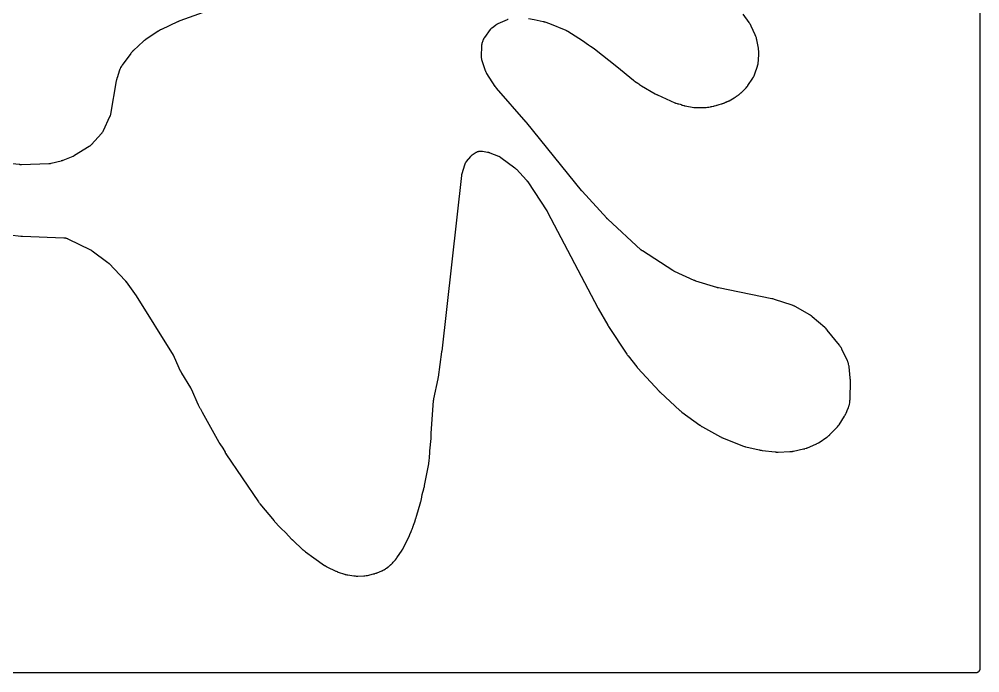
# Model space of a CAD drawing. Header units: millimetres. Extents: x 0 to 300, y 0 to 300.
# Drawn here: x 150 to 300, y -0.1 to 102 of the extents above; entities that cross this region are included whole.
import ezdxf

# ---------------------------------------------------------------- set-up
doc = ezdxf.new("R2010")
doc.units = ezdxf.units.MM
doc.layers.add('CUT', color=7, linetype='CONTINUOUS')

msp = doc.modelspace()

# ---------------------------------------------------------------- linework, layer by layer
at = {"layer": 'CUT'}
for points in [[(300.012, 298.5625), (300.012, 1.4375), (300.012, 0.5522), (300.0084, 0.4788), (299.9998, 0.4206), (299.9855, 0.3635), (299.9657, 0.3082), (299.9405, 0.255), (299.9103, 0.2046), (299.8753, 0.1573), (299.8358, 0.1137), (299.7922, 0.0743), (299.745, 0.0392), (299.6945, 0.009), (299.6414, -0.0162), (299.586, -0.036), (299.5289, -0.0503), (299.4708, -0.0589), (299.3973, -0.0625), (298.512, -0.0625), (1.4375, -0.0625)], [(178.6921, 103.0156), (175.0702, 101.7376), (175.056, 101.7324), (174.9643, 101.6975), (174.9503, 101.6919), (174.8363, 101.6451), (174.8224, 101.6392), (174.7326, 101.5997), (174.7189, 101.5934), (172.1867, 100.4017), (172.1669, 100.392), (172.0395, 100.3262), (172.0201, 100.3157), (171.8634, 100.2273), (171.8444, 100.2162), (171.7222, 100.1412), (171.7036, 100.1293), (169.757, 98.8344), (169.7481, 98.8283), (169.6861, 98.7854), (169.6769, 98.779), (169.6367, 98.7501), (169.6177, 98.7358), (169.5007, 98.6443), (169.4829, 98.6299), (169.4525, 98.6042), (169.4444, 98.5972), (169.3883, 98.548), (169.3793, 98.54), (167.8039, 97.1021), (167.7929, 97.0918), (167.7222, 97.0239), (167.7115, 97.0134), (167.6701, 96.9716), (167.6494, 96.9496), (167.5188, 96.8038), (167.4992, 96.7808), (167.4622, 96.7351), (167.4529, 96.7232), (167.3932, 96.6455), (167.3842, 96.6335), (166.0644, 94.8233), (166.0557, 94.811), (166, 94.7303), (165.9915, 94.7178), (165.9593, 94.6685), (165.9434, 94.6429), (165.8458, 94.4761), (165.818, 94.4225), (165.7376, 94.2467), (165.7258, 94.219), (165.704, 94.1643), (165.6986, 94.1502), (165.6647, 94.0582), (165.6596, 94.044), (165.2511, 92.8445), (165.2476, 92.8339), (165.2238, 92.7595), (165.2204, 92.7484), (165.2057, 92.6994), (165.1991, 92.6756), (165.1612, 92.5266), (165.1558, 92.5035), (165.1473, 92.4633), (165.1451, 92.4523), (165.1304, 92.3766), (165.1282, 92.3642), (164.232, 87.1458), (164.2303, 87.1361), (164.2275, 87.1209), (164.2195, 87.0822), (164.2083, 87.0329), (164.1902, 86.966), (164.17, 86.9009), (164.1469, 86.8357), (164.1281, 86.7886), (164.1127, 86.7522), (164.1063, 86.7381), (164.1022, 86.7291), (163.0925, 84.5495), (163.0878, 84.5394), (163.0802, 84.5237), (163.06, 84.4839), (163.0329, 84.4337), (162.9928, 84.3668), (162.9505, 84.3027), (162.9048, 84.2394), (162.8694, 84.1947), (162.8409, 84.1604), (162.8294, 84.1472), (162.822, 84.1389), (161.2709, 82.4102), (161.2637, 82.4023), (161.2523, 82.3899), (161.2225, 82.359), (161.1835, 82.3204), (161.128, 82.2699), (161.0713, 82.2225), (161.0117, 82.1768), (160.9668, 82.1452), (160.9311, 82.1213), (160.9169, 82.1123), (160.9078, 82.1066), (158.62, 80.6938), (158.6116, 80.6886), (158.5984, 80.6806), (158.5641, 80.661), (158.5056, 80.6292), (158.4794, 80.6155), (158.4777, 80.6146), (158.451, 80.6018), (158.3906, 80.5739), (158.3544, 80.5581), (158.3401, 80.5522), (158.3309, 80.5485), (156.8044, 79.9429), (156.7908, 79.9376), (156.7589, 79.9255), (156.7452, 79.9205), (156.7284, 79.9144), (156.7146, 79.9096), (156.6824, 79.8986), (156.6685, 79.894), (156.6466, 79.8869), (156.6327, 79.8825), (156.6001, 79.8726), (156.5861, 79.8684), (156.5689, 79.8635), (156.5549, 79.8596), (156.522, 79.8507), (156.5078, 79.847), (154.9711, 79.458), (154.9593, 79.4551), (154.9407, 79.4507), (154.893, 79.4407), (154.8122, 79.426), (154.7761, 79.4201), (154.7739, 79.4198), (154.7376, 79.4155), (154.6558, 79.4074), (154.6072, 79.4039), (154.5882, 79.403), (154.576, 79.4026), (150.3064, 79.2693), (150.2912, 79.269), (150.2558, 79.2684), (150.2406, 79.2684), (150.222, 79.2684), (150.2068, 79.2686), (150.1714, 79.2693), (150.1562, 79.2697), (150.1323, 79.2706), (150.1171, 79.2712), (150.0817, 79.2731), (150.0665, 79.2741), (150.048, 79.2754), (150.0329, 79.2765), (149.9976, 79.2796), (149.9824, 79.2811), (146.8981, 79.6026)], [(229.5355, 102.0868), (230.3941, 101.9243), (231.7998, 101.637), (231.8134, 101.6341), (231.8448, 101.6271), (231.8583, 101.6241), (231.8747, 101.6202), (231.8881, 101.6169), (231.9194, 101.609), (231.9328, 101.6055), (231.9538, 101.5998), (231.9671, 101.5961), (231.9981, 101.5873), (232.0114, 101.5834), (232.0275, 101.5785), (232.0407, 101.5744), (232.0714, 101.5646), (232.0846, 101.5603), (232.7976, 101.3204), (235.3717, 100.2532), (235.3805, 100.2495), (235.3942, 100.2437), (235.416, 100.234), (235.4481, 100.2193), (235.4753, 100.2063), (235.4975, 100.1952), (235.5087, 100.1895), (235.5136, 100.1869), (235.5387, 100.1734), (235.5946, 100.1422), (235.6274, 100.123), (235.64, 100.1153), (235.6481, 100.1102), (237.9442, 98.6649), (238.903, 98.0006), (239.2066, 97.7903), (239.3261, 97.7075), (239.8436, 97.349), (243.3348, 94.5765), (245.9033, 92.4573), (245.92, 92.444), (246.0302, 92.3596), (246.0473, 92.3469), (246.1891, 92.2459), (246.2068, 92.2339), (246.3226, 92.1575), (246.3407, 92.146), (246.5758, 92.0027), (246.7185, 91.8894), (246.7355, 91.8764), (246.8474, 91.7938), (246.8648, 91.7814), (247.0088, 91.683), (247.0267, 91.6712), (247.1442, 91.5968), (247.1625, 91.5857), (249.2829, 90.3477), (249.2976, 90.3394), (249.3939, 90.2868), (249.4088, 90.2789), (249.5314, 90.2162), (249.5466, 90.2088), (249.6457, 90.1616), (249.661, 90.1546), (252.4014, 88.9442), (252.4154, 88.9383), (252.5065, 88.9008), (252.5205, 88.8952), (252.5758, 88.874), (252.6044, 88.8639), (252.7916, 88.803), (252.8206, 88.7943), (252.8777, 88.7788), (252.8924, 88.7751), (252.9881, 88.7518), (253.0028, 88.7483), (253.2239, 88.7003), (253.3567, 88.6459), (253.3718, 88.6399), (253.4709, 88.6024), (253.4862, 88.5968), (253.5463, 88.5759), (253.5773, 88.5661), (253.7807, 88.5075), (253.8123, 88.4993), (253.8742, 88.485), (253.8902, 88.4816), (253.994, 88.4607), (254.01, 88.4577), (255.3633, 88.2228), (255.3772, 88.2205), (255.4677, 88.207), (255.4817, 88.2051), (255.5363, 88.1982), (255.5643, 88.1954), (255.7467, 88.1811), (255.7749, 88.1796), (255.8298, 88.1779), (255.8439, 88.1776), (255.9355, 88.1769), (255.9496, 88.177), (257.0642, 88.1948), (257.0789, 88.1952), (257.1742, 88.199), (257.1889, 88.1998), (257.2461, 88.2035), (257.2753, 88.2061), (257.4648, 88.2278), (257.4939, 88.2318), (257.5505, 88.2411), (257.5649, 88.2437), (257.6587, 88.2615), (257.6731, 88.2644), (257.9728, 88.3288), (258.0309, 88.3342), (258.047, 88.336), (258.1096, 88.3435), (258.1416, 88.3483), (258.3483, 88.3847), (258.3799, 88.3911), (258.4413, 88.4054), (258.457, 88.4093), (258.5586, 88.4358), (258.5742, 88.4401), (258.8152, 88.5099), (258.8319, 88.5138), (258.9624, 88.5466), (258.9824, 88.552), (259.1446, 88.5987), (259.1644, 88.6048), (259.2923, 88.6466), (259.3119, 88.6533), (259.3187, 88.6558), (259.6537, 88.7529), (259.6656, 88.7565), (259.7429, 88.7806), (259.7548, 88.7844), (259.8009, 88.7999), (259.8244, 88.8083), (259.9755, 88.8661), (259.9986, 88.8755), (260.0433, 88.8947), (260.0547, 88.8998), (260.1284, 88.9333), (260.1397, 88.9386), (260.2832, 89.0076), (260.3915, 89.0471), (260.4019, 89.051), (260.4745, 89.0791), (260.4853, 89.0833), (260.5325, 89.1026), (260.5551, 89.1124), (260.6945, 89.1761), (260.7158, 89.1863), (260.7524, 89.2048), (260.7623, 89.21), (260.8303, 89.2459), (260.8413, 89.2519), (261.653, 89.7031), (261.6673, 89.7114), (261.7592, 89.7658), (261.7733, 89.7744), (261.8275, 89.8086), (261.8549, 89.8269), (262.0291, 89.9505), (262.0554, 89.9703), (262.1056, 90.0102), (262.1183, 90.0206), (262.2001, 90.0894), (262.2031, 90.0921), (262.2755, 90.1397), (262.2867, 90.1473), (262.3589, 90.1971), (262.3699, 90.2049), (262.4126, 90.2359), (262.4341, 90.2522), (262.5713, 90.3614), (262.592, 90.3787), (262.6318, 90.4134), (262.6418, 90.4224), (262.7066, 90.4815), (262.7165, 90.4907), (263.3341, 91.0803), (263.3461, 91.0921), (263.4232, 91.17), (263.4349, 91.1822), (263.4799, 91.2302), (263.5022, 91.2554), (263.6427, 91.4235), (263.6636, 91.45), (263.7029, 91.5027), (263.7127, 91.5164), (263.7757, 91.6061), (263.7852, 91.62), (264.5506, 92.7789), (264.5578, 92.79), (264.6035, 92.8627), (264.6104, 92.8739), (264.6369, 92.9182), (264.65, 92.9411), (264.7305, 93.09), (264.7536, 93.1376), (264.8207, 93.293), (264.8306, 93.3175), (264.849, 93.3657), (264.8535, 93.3781), (264.8823, 93.4589), (264.8866, 93.4714), (265.2792, 94.6577), (265.2834, 94.6709), (265.3097, 94.757), (265.3136, 94.7703), (265.3282, 94.8224), (265.3351, 94.8493), (265.3751, 95.0223), (265.385, 95.0768), (265.4089, 95.2528), (265.412, 95.2804), (265.4168, 95.3343), (265.4179, 95.3481), (265.4238, 95.438), (265.4245, 95.4518), (265.4801, 96.7614), (265.4802, 96.7636), (265.4807, 96.7807), (265.4823, 96.8919), (265.4822, 96.909), (265.4813, 96.9758), (265.4798, 97.01), (265.4639, 97.2317), (265.4605, 97.2658), (265.4519, 97.332), (265.4494, 97.3489), (265.432, 97.4588), (265.4291, 97.4757), (265.1853, 98.7728), (265.1817, 98.7904), (265.1567, 98.9046), (265.1526, 98.9221), (265.1355, 98.9902), (265.135, 98.992), (265.1245, 99.0336), (265.1145, 99.0685), (265.0429, 99.2933), (265.0309, 99.3275), (265.0054, 99.3936), (264.9985, 99.4104), (264.9527, 99.5192), (264.9454, 99.5358), (264.3129, 100.9172), (264.3064, 100.9309), (264.2631, 101.0195), (264.2563, 101.0331), (264.2289, 101.0856), (264.2143, 101.1122), (264.1656, 101.1951), (264.1147, 101.2826), (264.0988, 101.3085), (264.0665, 101.3581), (264.058, 101.3707), (264.0021, 101.4519), (263.9934, 101.4643), (263.053, 102.7596)], [(148.5304, 68.2991), (150.2411, 68.1294), (150.2494, 68.1287), (150.3078, 68.1237), (150.3168, 68.123), (150.3896, 68.1179), (150.3985, 68.1173), (150.4561, 68.1142), (150.4655, 68.1137), (156.9514, 67.859), (156.963, 67.8585), (156.9759, 67.8578), (157.0283, 67.8536), (157.0988, 67.8457), (157.1796, 67.833), (157.233, 67.8221), (157.3123, 67.8021), (157.3645, 67.7864), (157.4417, 67.7592), (157.5074, 67.7327), (157.5556, 67.7116), (157.5673, 67.7061), (157.5778, 67.701), (161.0862, 65.9843), (161.0955, 65.9797), (161.1101, 65.9724), (161.1468, 65.9528), (161.208, 65.9184), (161.2349, 65.9026), (161.2366, 65.9015), (161.263, 65.8848), (161.3216, 65.8462), (161.3558, 65.8225), (161.369, 65.813), (161.3774, 65.8068), (163.8225, 63.9859), (163.8345, 63.9768), (163.8622, 63.9555), (163.874, 63.9462), (163.8883, 63.9348), (163.9, 63.9253), (163.927, 63.903), (163.9385, 63.8934), (163.9564, 63.878), (163.9659, 63.8699), (163.9908, 63.845), (164.0016, 63.8339), (164.0084, 63.8267), (166.5141, 61.1631), (166.5224, 61.1542), (166.5416, 61.1332), (166.5498, 61.1242), (166.5597, 61.113), (166.5677, 61.1039), (166.5864, 61.0824), (166.5943, 61.0731), (166.6067, 61.0584), (166.6145, 61.0491), (166.6325, 61.0271), (166.6402, 61.0176), (166.6495, 61.006), (166.657, 60.9964), (166.6648, 60.9863), (166.6772, 60.9697), (166.6829, 60.962), (168.245, 58.8107), (174.0336, 49.5058), (174.0415, 49.4928), (174.0597, 49.4624), (174.0674, 49.4493), (174.0767, 49.4333), (174.0842, 49.42), (174.1013, 49.389), (174.1086, 49.3757), (174.1198, 49.3545), (174.1269, 49.341), (174.143, 49.3095), (174.1498, 49.2959), (174.1579, 49.2792), (174.1645, 49.2655), (174.1795, 49.2334), (174.1859, 49.2196), (175.1346, 47.1032), (175.1424, 47.0866), (175.1944, 46.9795), (175.2026, 46.9632), (175.272, 46.8308), (175.2807, 46.8147), (175.3392, 46.711), (175.3484, 46.6951), (175.3488, 46.6944), (176.7329, 44.4041), (176.7398, 44.3924), (176.7558, 44.365), (176.7626, 44.3533), (176.7707, 44.3388), (176.7773, 44.3269), (176.7925, 44.2991), (176.7989, 44.2871), (176.8088, 44.2681), (176.815, 44.2561), (176.8293, 44.2278), (176.8354, 44.2156), (176.8426, 44.2007), (176.8485, 44.1884), (176.8619, 44.1597), (176.8676, 44.1474), (177.8971, 41.8594), (177.8972, 41.8593), (177.9024, 41.848), (177.9369, 41.7754), (177.9423, 41.7642), (177.9875, 41.6739), (177.9932, 41.6629), (178.0307, 41.5917), (178.0366, 41.5808), (178.1502, 41.3755), (178.1731, 41.3284), (178.1788, 41.317), (178.2264, 41.2246), (178.2323, 41.2133), (178.2717, 41.1406), (178.2779, 41.1294), (178.5758, 40.6062), (181.1432, 35.9658), (181.1493, 35.9551), (181.1894, 35.886), (181.1956, 35.8755), (181.1974, 35.8726), (181.1994, 35.869), (181.2057, 35.8585), (181.2578, 35.7729), (181.2642, 35.7625), (181.3071, 35.6952), (181.3138, 35.6849), (181.7543, 35.023), (182.1185, 34.3833), (182.124, 34.374), (182.1622, 34.3095), (182.1682, 34.2996), (182.2174, 34.2203), (182.2234, 34.2107), (182.2635, 34.1487), (182.2702, 34.1386), (187.347, 26.6184), (187.3554, 26.6062), (187.4113, 26.5277), (187.42, 26.5158), (187.4926, 26.4189), (187.5017, 26.4072), (187.5614, 26.3315), (187.5707, 26.32), (187.5787, 26.3103), (189.7922, 23.6431), (189.8477, 23.5761), (189.8648, 23.5556), (189.8728, 23.5462), (189.925, 23.4858), (189.9331, 23.4766), (190.0003, 23.4021), (190.0086, 23.3931), (190.0633, 23.3349), (190.0718, 23.326), (190.4997, 22.8888), (190.6539, 22.708), (190.6632, 22.6973), (190.7248, 22.6285), (190.7344, 22.6181), (190.8137, 22.5335), (190.8236, 22.5233), (190.8883, 22.4575), (190.8984, 22.4474), (191.5422, 21.8235), (192.5742, 20.769), (192.5786, 20.7646), (192.6089, 20.7343), (192.6136, 20.7296), (192.6518, 20.6922), (192.6564, 20.6877), (192.6869, 20.6585), (192.6919, 20.6537), (194.2901, 19.1573), (194.3051, 19.1436), (194.373, 19.0843), (194.3808, 19.0773), (194.3986, 19.0619), (194.4, 19.0607), (194.4046, 19.0566), (194.4202, 19.0435), (194.4444, 19.0237), (194.5112, 18.9681), (194.5289, 18.9539), (194.5464, 18.9404), (194.5486, 18.9386), (194.5646, 18.926), (194.6697, 18.846), (194.6861, 18.8339), (196.0029, 17.9), (197.6755, 16.7087), (197.6855, 16.7017), (197.751, 16.657), (197.7611, 16.6503), (197.801, 16.6242), (197.8217, 16.6113), (197.9579, 16.5301), (197.9791, 16.5181), (198.021, 16.4954), (198.0317, 16.4897), (198.1022, 16.4533), (198.1131, 16.4478), (199.2995, 15.8656), (199.3186, 15.8566), (199.4438, 15.8005), (199.4633, 15.7922), (199.6227, 15.7274), (199.6425, 15.7198), (199.7713, 15.6727), (199.7913, 15.6658), (200.8038, 15.3354), (200.8157, 15.3316), (200.8936, 15.308), (200.9057, 15.3045), (200.9528, 15.2912), (200.9771, 15.285), (201.1355, 15.2475), (201.16, 15.2423), (201.2081, 15.233), (201.2204, 15.2308), (201.3006, 15.2171), (201.313, 15.2151), (202.2463, 15.0756), (202.2598, 15.0737), (202.3474, 15.0627), (202.3609, 15.0611), (202.4137, 15.0556), (202.4408, 15.0535), (202.617, 15.0433), (202.6441, 15.0423), (202.6524, 15.0422), (202.689, 15.0402), (202.7166, 15.0394), (202.7707, 15.0389), (202.7845, 15.039), (202.8745, 15.0403), (202.8883, 15.0407), (203.7835, 15.0748), (203.797, 15.0755), (203.885, 15.0808), (203.8985, 15.0818), (203.9514, 15.0862), (203.9783, 15.0891), (204.1531, 15.1117), (204.1799, 15.1157), (204.2321, 15.1249), (204.2455, 15.1274), (204.3319, 15.1446), (204.3452, 15.1474), (204.3518, 15.1489), (205.3232, 15.365), (205.3364, 15.3681), (205.422, 15.3892), (205.4352, 15.3926), (205.4863, 15.4064), (205.5123, 15.4141), (205.6802, 15.4678), (205.7059, 15.4766), (205.7556, 15.495), (205.7682, 15.4999), (205.8502, 15.5323), (205.8627, 15.5375), (206.6379, 15.865), (206.6499, 15.8703), (206.7275, 15.9051), (206.7393, 15.9106), (206.7855, 15.9325), (206.8089, 15.9442), (206.9571, 16.0227), (207.0023, 16.0492), (207.0104, 16.0545), (207.044, 16.0744), (207.184, 16.1657), (207.2055, 16.1805), (207.2469, 16.2101), (207.2574, 16.2179), (207.3253, 16.2687), (207.3356, 16.2766), (207.5431, 16.4394), (207.5883, 16.4686), (207.6391, 16.5053), (207.7956, 16.6313), (207.8195, 16.6517), (207.8606, 16.6884), (207.9498, 16.7584), (207.9607, 16.7672), (208.0311, 16.8251), (208.0418, 16.8341), (208.0833, 16.8699), (208.1041, 16.8887), (208.2345, 17.0124), (208.2734, 17.0528), (208.3918, 17.1881), (208.4097, 17.2097), (208.4438, 17.2526), (208.4524, 17.2636), (208.4769, 17.2959), (208.5791, 17.3975), (208.5895, 17.4082), (208.6565, 17.4782), (208.6667, 17.4891), (208.7059, 17.5322), (208.7254, 17.5547), (208.8485, 17.7043), (208.8669, 17.7277), (208.9016, 17.7745), (208.9104, 17.7865), (208.9662, 17.8657), (208.9747, 17.878), (209.7869, 19.0927), (209.793, 19.1021), (209.8353, 19.168), (209.8415, 19.1778), (209.8684, 19.2216), (209.8809, 19.2429), (209.9562, 19.3775), (209.9674, 19.3985), (209.9751, 19.4136), (209.9763, 19.4157), (210.0013, 19.4627), (210.0075, 19.4748), (210.0473, 19.5538), (210.0533, 19.566), (210.9238, 21.3981), (210.9293, 21.41), (210.9641, 21.4877), (210.9694, 21.4997), (211.011, 21.5982), (211.016, 21.6103), (211.0474, 21.6895), (211.0521, 21.7017), (211.0737, 21.7597), (211.1935, 22.0167), (211.1995, 22.03), (211.2375, 22.1168), (211.2431, 22.1302), (211.2881, 22.2403), (211.2934, 22.2539), (211.3271, 22.3424), (211.3321, 22.3561), (211.3376, 22.3716), (211.3948, 22.4961), (211.4029, 22.5145), (211.4534, 22.635), (211.4609, 22.6536), (211.5192, 22.8068), (211.526, 22.8257), (211.5683, 22.9493), (211.5745, 22.9684), (211.7462, 23.53), (211.9345, 24.0639), (211.9381, 24.0743), (211.9622, 24.1469), (211.9658, 24.1581), (211.9941, 24.2491), (211.9974, 24.2601), (212.0183, 24.3325), (212.0193, 24.3358), (212.035, 24.3898), (212.0389, 24.4037), (212.2124, 25.0552), (212.7036, 26.6621), (212.7082, 26.6778), (212.7366, 26.7808), (212.7407, 26.7967), (212.7728, 26.9269), (212.7766, 26.9429), (212.7993, 27.0473), (212.8026, 27.0634), (212.9327, 27.7507), (213.1691, 28.6348), (213.1728, 28.6494), (213.1957, 28.7446), (213.1991, 28.7593), (213.2006, 28.7664), (213.2374, 28.9048), (213.2401, 28.915), (213.2578, 28.9866), (213.2604, 28.9976), (213.2808, 29.0872), (213.2831, 29.0981), (213.2979, 29.1691), (213.3002, 29.1808), (213.9328, 32.5564), (213.9354, 32.571), (213.9507, 32.6659), (213.9529, 32.6806), (213.9693, 32.8002), (213.9711, 32.8149), (213.9818, 32.9105), (213.9832, 32.9252), (214.0449, 33.6354), (214.0573, 33.7149), (214.06, 33.7335), (214.079, 33.8856), (214.081, 33.9042), (214.0924, 34.0258), (214.0938, 34.0445), (214.1273, 34.5856), (214.2952, 36.5211), (214.2962, 36.5332), (214.3014, 36.6122), (214.3021, 36.6244), (214.3067, 36.7237), (214.3071, 36.7359), (214.3091, 36.8151), (214.3093, 36.8273), (214.3121, 37.3542), (214.6999, 42.3908), (214.7012, 42.4055), (214.7044, 42.4398), (214.7059, 42.4545), (214.7079, 42.4724), (214.7096, 42.4871), (214.714, 42.5213), (214.7159, 42.5359), (214.7192, 42.5591), (214.7215, 42.5737), (214.7269, 42.6078), (214.7294, 42.6223), (214.7325, 42.6401), (214.7352, 42.6546), (214.7418, 42.6885), (214.7448, 42.703), (215.4035, 45.8204), (215.4055, 45.8303), (215.4188, 45.8988), (215.4207, 45.9094), (215.4358, 45.995), (215.4375, 46.0055), (215.4482, 46.0734), (215.4498, 46.0845), (216.0009, 50.0756), (216.0014, 50.0791), (216.0047, 50.1036), (216.0051, 50.1074), (216.009, 50.138), (216.0094, 50.1417), (216.0123, 50.1659), (216.0128, 50.1698), (219.0978, 77.5924), (219.099, 77.6024), (219.1009, 77.6181), (219.1068, 77.6579), (219.1181, 77.7249), (219.1237, 77.7546), (219.1241, 77.7565), (219.1306, 77.786), (219.1465, 77.852), (219.1567, 77.891), (219.1611, 77.9062), (219.1639, 77.9158), (219.5603, 79.2386), (219.5636, 79.2494), (219.5673, 79.2614), (219.5839, 79.3094), (219.608, 79.3734), (219.6391, 79.4461), (219.6619, 79.4935), (219.6992, 79.5632), (219.7261, 79.6084), (219.7694, 79.6745), (219.8093, 79.7301), (219.8401, 79.7705), (219.848, 79.7802), (219.8552, 79.7889), (220.5032, 80.5699), (220.5102, 80.5782), (220.5212, 80.5912), (220.5502, 80.6235), (220.5881, 80.664), (220.6424, 80.7172), (220.6979, 80.7673), (220.7564, 80.8157), (220.8007, 80.8492), (220.8359, 80.8746), (220.8499, 80.8842), (220.8589, 80.8903), (221.2182, 81.1302), (221.2282, 81.1367), (221.233, 81.1398), (221.2807, 81.1687), (221.3527, 81.2094), (221.4355, 81.2506), (221.4902, 81.2744), (221.5753, 81.3064), (221.6329, 81.3248), (221.7207, 81.3481), (221.7799, 81.3607), (221.8696, 81.375), (221.928, 81.3813), (222.0223, 81.3865), (222.0993, 81.3866), (222.1852, 81.3827), (222.2477, 81.3769), (222.2965, 81.371), (222.3155, 81.3682), (222.3277, 81.3663), (223.1222, 81.2369), (223.1341, 81.2349), (223.1526, 81.2316), (223.1996, 81.222), (223.2785, 81.2037), (223.3135, 81.1948), (223.3156, 81.1942), (223.3501, 81.184), (223.4273, 81.1594), (223.4727, 81.1436), (223.4902, 81.137), (223.5014, 81.1326), (224.8203, 80.6135), (224.8295, 80.6098), (224.844, 80.6039), (224.8804, 80.5882), (224.9266, 80.567), (224.9885, 80.5356), (225.0483, 80.5024), (225.1077, 80.4663), (225.15, 80.4383), (225.1827, 80.4156), (225.1952, 80.4065), (225.2032, 80.4006), (227.3837, 78.7779), (227.3919, 78.7717), (227.4048, 78.762), (227.437, 78.7362), (227.4903, 78.6916), (227.5137, 78.6713), (227.5151, 78.67), (227.5378, 78.649), (227.5879, 78.6008), (227.617, 78.5715), (227.6281, 78.5598), (227.6351, 78.5523), (229.2301, 76.8323), (229.2365, 76.8253), (229.2466, 76.8142), (229.2624, 76.7963), (229.2855, 76.7694), (229.3048, 76.7462), (229.3205, 76.7268), (229.3283, 76.7169), (229.3317, 76.7125), (229.3489, 76.6897), (229.3868, 76.6379), (229.4086, 76.6067), (229.4169, 76.5943), (229.4222, 76.5863), (232.3889, 72.0424), (232.3946, 72.0334), (232.408, 72.0124), (232.4137, 72.0033), (232.4206, 71.9922), (232.4262, 71.9831), (232.4391, 71.9617), (232.4446, 71.9525), (232.4531, 71.9379), (232.4585, 71.9287), (232.4709, 71.907), (232.4761, 71.8977), (232.4825, 71.8862), (232.4876, 71.8769), (232.4995, 71.8549), (232.5045, 71.8455), (240.328, 56.9385), (240.3307, 56.9335), (240.3494, 56.8986), (240.3523, 56.8932), (240.3761, 56.85), (240.3791, 56.8447), (240.3982, 56.8108), (240.4014, 56.8052), (241.9119, 54.1891), (241.9161, 54.1818), (241.9463, 54.1312), (241.951, 54.1235), (241.9895, 54.061), (241.9942, 54.0535), (242.0254, 54.0046), (242.0306, 53.9966), (244.8784, 49.6834), (244.8857, 49.6725), (244.9343, 49.6023), (244.9419, 49.5916), (245.0048, 49.5049), (245.0126, 49.4943), (245.0642, 49.4264), (245.0722, 49.416), (246.4318, 47.7037), (246.4385, 47.6954), (246.4855, 47.6383), (246.4929, 47.6296), (246.5528, 47.5595), (246.5602, 47.551), (246.6086, 47.4965), (246.6167, 47.4877), (249.9432, 43.8911), (249.9515, 43.8823), (250.0057, 43.826), (250.0142, 43.8174), (250.0837, 43.748), (250.0923, 43.7396), (250.1488, 43.6855), (250.1575, 43.6773), (253.1604, 40.9125), (253.1729, 40.9012), (253.2554, 40.8295), (253.2683, 40.8186), (253.3743, 40.7314), (253.3874, 40.7209), (253.4738, 40.6539), (253.4872, 40.6438), (256.2985, 38.5855), (256.314, 38.5745), (256.4158, 38.5048), (256.4317, 38.4943), (256.5622, 38.4109), (256.5784, 38.4009), (256.6844, 38.3378), (256.7009, 38.3283), (259.52, 36.7687), (259.5375, 36.7594), (259.6525, 36.7006), (259.6704, 36.6919), (259.817, 36.623), (259.8351, 36.6149), (259.9538, 36.5639), (259.9721, 36.5563), (262.9418, 35.3947), (262.9616, 35.3874), (263.0908, 35.342), (263.1108, 35.3354), (263.2749, 35.2842), (263.2951, 35.2782), (263.4272, 35.242), (263.4477, 35.2368), (265.5736, 34.7339), (265.5909, 34.7301), (265.7036, 34.7069), (265.721, 34.7036), (265.8632, 34.6787), (265.8807, 34.6759), (265.9946, 34.6594), (266.0122, 34.6572), (268.0398, 34.4245), (268.0503, 34.4234), (268.1236, 34.4163), (268.1346, 34.4153), (268.1828, 34.4116), (268.206, 34.4102), (268.351, 34.4044), (268.3734, 34.404), (268.4123, 34.4039), (268.4228, 34.404), (268.4957, 34.4051), (268.5075, 34.4054), (270.3505, 34.4701), (270.3636, 34.4707), (270.4488, 34.4756), (270.4618, 34.4765), (270.513, 34.4805), (270.5391, 34.4831), (270.7083, 34.504), (270.7343, 34.5078), (270.7849, 34.5163), (270.7978, 34.5186), (270.8816, 34.5345), (270.8944, 34.5371), (272.5008, 34.8798), (272.515, 34.883), (272.6069, 34.9049), (272.621, 34.9085), (272.6759, 34.923), (272.7038, 34.9311), (272.8838, 34.9882), (272.9113, 34.9976), (272.9645, 35.0174), (272.978, 35.0226), (273.0658, 35.0576), (273.0792, 35.0632), (274.4011, 35.6282), (274.414, 35.6339), (274.4973, 35.6719), (274.5101, 35.6779), (274.5597, 35.7019), (274.5847, 35.7147), (274.7456, 35.8022), (274.7701, 35.8163), (274.8172, 35.8448), (274.8291, 35.8522), (274.9064, 35.9016), (274.9181, 35.9093), (276.1153, 36.7142), (276.128, 36.723), (276.2098, 36.781), (276.2222, 36.7901), (276.2704, 36.8263), (276.2946, 36.8454), (276.4486, 36.9737), (276.4718, 36.9941), (276.516, 37.035), (276.5272, 37.0456), (276.5991, 37.1155), (276.61, 37.1264), (277.6446, 38.1867), (277.655, 38.1976), (277.7213, 38.2691), (277.7314, 38.2802), (277.7702, 38.3242), (277.7895, 38.3472), (277.911, 38.4996), (277.9292, 38.5236), (277.9633, 38.5712), (277.9719, 38.5835), (278.0269, 38.6641), (278.0352, 38.6766), (278.8972, 40.0126), (278.9037, 40.0229), (278.9453, 40.0904), (278.9516, 40.1008), (278.9758, 40.1419), (278.9877, 40.1631), (279.0625, 40.3028), (279.0736, 40.3245), (279.0944, 40.3674), (279.0996, 40.3784), (279.1327, 40.4504), (279.1376, 40.4615), (279.427, 41.1265), (279.4338, 41.1427), (279.4763, 41.2488), (279.4826, 41.2652), (279.5062, 41.3297), (279.5174, 41.363), (279.5834, 41.5817), (279.5926, 41.6157), (279.6085, 41.6824), (279.6124, 41.6996), (279.6356, 41.8115), (279.639, 41.8288), (279.6986, 42.1643), (279.7005, 42.1754), (279.7127, 42.2528), (279.7144, 42.2643), (279.7215, 42.3152), (279.7244, 42.3398), (279.7392, 42.4935), (279.7411, 42.5172), (279.7434, 42.5585), (279.7439, 42.5697), (279.7469, 42.6471), (279.7472, 42.6597), (279.7963, 45.5437), (279.7963, 45.5613), (279.7949, 45.676), (279.7944, 45.6937), (279.7884, 45.8375), (279.7874, 45.8552), (279.7792, 45.9696), (279.7777, 45.9872), (279.6058, 47.6881), (279.6038, 47.705), (279.5896, 47.8147), (279.5872, 47.8316), (279.5767, 47.8971), (279.5705, 47.9306), (279.5241, 48.1436), (279.5059, 48.2092), (279.4357, 48.4156), (279.4239, 48.4475), (279.399, 48.5091), (279.3924, 48.5248), (279.348, 48.6261), (279.3409, 48.6416), (278.4687, 50.4888), (278.4609, 50.5047), (278.4089, 50.607), (278.4006, 50.6227), (278.3676, 50.6832), (278.3497, 50.7137), (278.228, 50.9082), (278.2084, 50.9376), (278.1685, 50.9938), (278.1581, 51.008), (278.0888, 51.0996), (278.0779, 51.1136), (276.1943, 53.4584), (276.1855, 53.4691), (276.1276, 53.5378), (276.1186, 53.5483), (276.0829, 53.5888), (276.0641, 53.6091), (275.9393, 53.7381), (275.9196, 53.7575), (275.8803, 53.7946), (275.8702, 53.8039), (275.8034, 53.864), (275.793, 53.8731), (273.8535, 55.5394), (273.8426, 55.5486), (273.7707, 55.6074), (273.7595, 55.6164), (273.7154, 55.6507), (273.6925, 55.6677), (273.5407, 55.7748), (273.5169, 55.7907), (273.4698, 55.8207), (273.4577, 55.8283), (273.3781, 55.8763), (273.3658, 55.8835), (271.297, 57.0656), (271.2837, 57.073), (271.1967, 57.1198), (271.1832, 57.1269), (271.1302, 57.1537), (271.1027, 57.1667), (270.9221, 57.2469), (270.894, 57.2585), (270.8385, 57.2798), (270.8243, 57.2851), (270.7311, 57.3182), (270.7167, 57.3231), (267.9625, 58.2245), (267.9457, 58.2297), (267.8364, 58.262), (267.8195, 58.2667), (267.6812, 58.3032), (267.6642, 58.3074), (267.5532, 58.3332), (267.5361, 58.3369), (259.1827, 60.0246), (259.1715, 60.027), (259.1452, 60.0326), (259.134, 60.0351), (259.1203, 60.0382), (259.1091, 60.0409), (259.0829, 60.0472), (259.0718, 60.05), (259.0541, 60.0545), (259.043, 60.0574), (259.0171, 60.0644), (259.006, 60.0675), (258.9925, 60.0713), (258.9814, 60.0745), (258.9557, 60.0822), (258.9446, 60.0855), (255.6682, 61.1051), (255.6547, 61.1095), (255.6232, 61.1198), (255.6097, 61.1244), (255.5933, 61.13), (255.5799, 61.1348), (255.5488, 61.1461), (255.5354, 61.1511), (255.5145, 61.1591), (255.5013, 61.1643), (255.4705, 61.1766), (255.4573, 61.182), (255.4413, 61.1887), (255.4283, 61.1943), (255.3979, 61.2075), (255.3849, 61.2133), (252.3471, 62.5993), (252.3326, 62.6061), (252.2988, 62.6223), (252.2843, 62.6293), (252.2668, 62.6381), (252.2525, 62.6454), (252.2193, 62.6628), (252.2051, 62.6703), (252.1829, 62.6824), (252.1689, 62.6903), (252.1363, 62.7088), (252.1224, 62.7169), (252.1055, 62.7269), (252.0918, 62.7352), (252.0599, 62.7549), (252.0463, 62.7634), (247.3115, 65.8039), (247.3033, 65.8092), (247.2906, 65.8176), (247.2587, 65.8396), (247.2056, 65.8779), (247.1822, 65.8953), (247.1808, 65.8964), (247.158, 65.9146), (247.1075, 65.9562), (247.0781, 65.9815), (247.0668, 65.9917), (247.0596, 65.9982), (241.8933, 70.7479), (241.8859, 70.7548), (241.8686, 70.7711), (241.8612, 70.7781), (241.8522, 70.7867), (241.8449, 70.7938), (241.828, 70.8105), (241.8208, 70.8177), (241.8094, 70.8291), (241.8023, 70.8364), (241.7857, 70.8534), (241.7787, 70.8608), (241.7701, 70.8698), (241.7631, 70.8772), (241.747, 70.8946), (241.7401, 70.9021), (237.8991, 75.1353), (237.8956, 75.1392), (237.8875, 75.1482), (237.8841, 75.1521), (237.8759, 75.1612), (237.8717, 75.1661), (237.8618, 75.1774), (237.8576, 75.1823), (237.8509, 75.19), (237.8468, 75.1948), (237.8372, 75.2061), (237.8336, 75.2103), (237.8258, 75.2198), (237.8148, 75.2331), (237.81, 75.239), (229.2702, 85.7998), (229.2668, 85.8039), (229.2432, 85.8326), (229.2395, 85.837), (229.2097, 85.8725), (229.2061, 85.8768), (229.1823, 85.9047), (229.1783, 85.9092), (224.5366, 91.2248), (224.5264, 91.2367), (224.5029, 91.2646), (224.4929, 91.2767), (224.4809, 91.2915), (224.4711, 91.3037), (224.4485, 91.3324), (224.439, 91.3448), (224.4241, 91.3645), (224.4147, 91.377), (224.3932, 91.4065), (224.3841, 91.4192), (224.3731, 91.4348), (224.3642, 91.4477), (224.3437, 91.4779), (224.335, 91.491), (223.002, 93.5314), (222.9966, 93.5398), (222.9882, 93.5528), (222.9677, 93.5867), (222.9423, 93.6306), (222.91, 93.6919), (222.8805, 93.7535), (222.853, 93.8171), (222.8347, 93.8644), (222.8212, 93.9017), (222.8162, 93.9164), (222.8131, 93.9258), (222.2523, 95.65), (222.2484, 95.6623), (222.2424, 95.6815), (222.2287, 95.731), (222.2129, 95.7946), (222.1956, 95.8829), (222.183, 95.9703), (222.1746, 96.0598), (222.1718, 96.1253), (222.1711, 96.1767), (222.1713, 96.1967), (222.1716, 96.2096), (222.2153, 97.7615), (222.2157, 97.7722), (222.2163, 97.7891), (222.2191, 97.832), (222.2239, 97.8868), (222.2336, 97.9614), (222.2463, 98.0343), (222.2622, 98.1079), (222.2761, 98.1611), (222.2879, 98.2024), (222.293, 98.2185), (222.2962, 98.2287), (222.4413, 98.6741), (222.4451, 98.6853), (222.451, 98.7028), (222.4674, 98.7472), (222.4898, 98.8032), (222.524, 98.8785), (222.561, 98.9508), (222.602, 99.0226), (222.6343, 99.0736), (222.6606, 99.1129), (222.6713, 99.128), (222.6782, 99.1376), (223.576, 100.3689), (223.5823, 100.3775), (223.5923, 100.3908), (223.6185, 100.4242), (223.653, 100.4661), (223.7025, 100.5214), (223.7535, 100.5738), (223.8074, 100.6248), (223.8483, 100.6605), (223.881, 100.6876), (223.894, 100.6979), (223.9024, 100.7045), (224.3763, 101.0706), (224.3872, 101.0789), (224.4044, 101.0917), (224.4493, 101.1232), (224.5265, 101.174), (224.5613, 101.1958), (224.5634, 101.197), (224.5993, 101.2172), (224.6808, 101.2607), (224.7299, 101.285), (224.7494, 101.2939), (224.7619, 101.2996), (226.2296, 101.9445), (226.241, 101.9494), (226.2589, 101.9569), (226.3052, 101.975), (226.3649, 101.9965)]]:
    msp.add_lwpolyline(points, dxfattribs=at)

doc.saveas('drawing.dxf')
